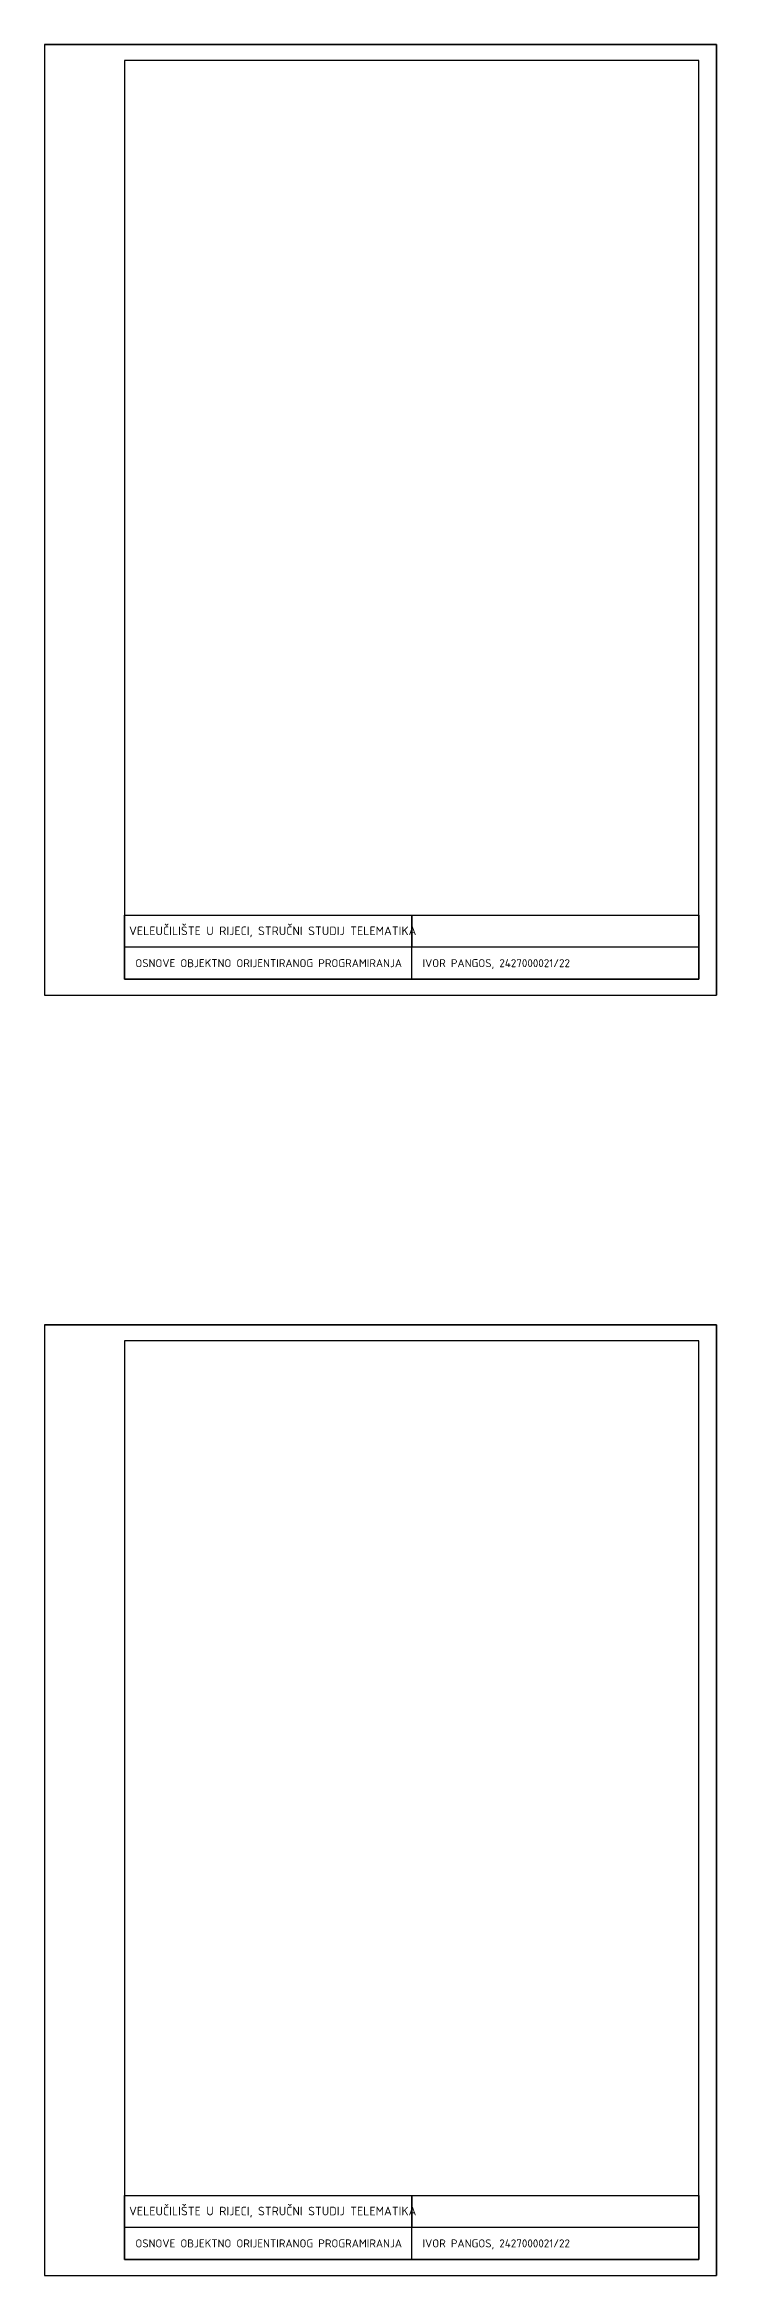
# Model space of a CAD drawing. Header units: millimetres. Extents: x -4325 to 12100, y -4000 to 50970.
# Drawn here: x 0 to 2100, y 44000 to 50970 of the extents above; entities that cross this region are included whole.
import ezdxf

# ---------------------------------------------------------------- set-up
doc = ezdxf.new("R2010")
doc.units = ezdxf.units.MM
doc.header["$LTSCALE"] = 30
for name, color, linetype in [('OKVIR', 7, 'Continuous'), ('OKVIR_unut-iRC', 7, 'Continuous'), ('OKVIR_unutarnji', 8, 'Continuous'), ('Pecat', 8, 'Continuous')]:
    doc.layers.add(name, color=color, linetype=linetype)
doc.styles.add('PECAT2', font='isocpeur.ttf')

# ---------------------------------------------------------------- blocks, each defined once
blk = doc.blocks.new('okvir 42x29.7')
for p, q in [((0, 2970), (2100, 2970)), ((2100, 2970), (2100, 0))]:
    blk.add_line(p, q)
at = {"color": 253}
for p, q in [((1147.5, 50), (1147.5, 250)), ((1147.5, 250), (1147.5, 150)), ((2045, 150), (250, 150))]:
    blk.add_line(p, q, dxfattribs=at)
at = {"color": 0}
blk.add_lwpolyline([(0, 0), (2100, 0), (2100, 2970), (0, 2970)], close=True, dxfattribs=at)
blk.add_lwpolyline([(250, 50), (250, 250), (2045, 250), (2045, 50), (250, 50)])
at = {"layer": 'OKVIR_unut-iRC', "color": 0}
blk.add_line((250, 50), (250, 110), dxfattribs=at)
at = {"layer": 'OKVIR_unutarnji'}
blk.add_lwpolyline([(250, 50), (2045, 50), (2045, 2920), (250, 2920)], close=True, dxfattribs=at)

msp = doc.modelspace()

# ---------------------------------------------------------------- block references
at = {"layer": 'OKVIR'}
for p in [(0, 48000), (0, 44000)]:
    msp.add_blockref('okvir 42x29.7', p, dxfattribs=at)

# ---------------------------------------------------------------- texts
at = {"layer": 'Pecat', "color": 7, "style": 'PECAT2'}
for s, height, p in [('VELEUČILIŠTE U RIJECI, STRUČNI STUDIJ TELEMATIKA', 27, (264.2, 48187.5)), ('OSNOVE OBJEKTNO ORIJENTIRANOG PROGRAMIRANJA', 25, (283.8, 48087.5)), ('IVOR PANGOS, 2427000021/22', 25, (1181.3, 48087.5)), ('VELEUČILIŠTE U RIJECI, STRUČNI STUDIJ TELEMATIKA', 27, (264.2, 44187.5)), ('OSNOVE OBJEKTNO ORIJENTIRANOG PROGRAMIRANJA', 25, (283.8, 44087.5)), ('IVOR PANGOS, 2427000021/22', 25, (1181.3, 44087.5))]:
    msp.add_text(s, height=height, dxfattribs=at).set_placement(p)

doc.saveas('drawing.dxf')
